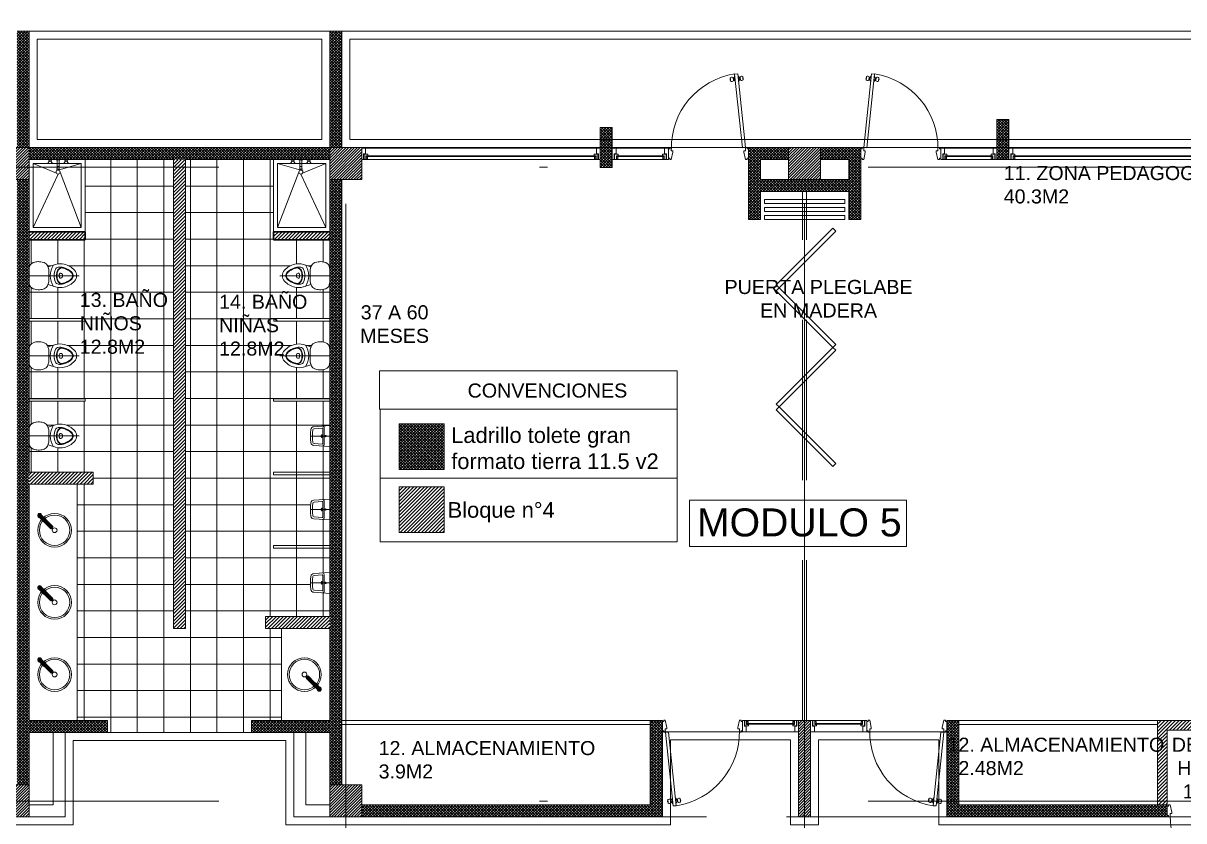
# Model space of a CAD drawing. Extents: x 98839 to 99031, y 101876 to 101926.
# Drawn here: x 98863.61 to 98878.09, y 101909.65 to 101919.6 of the extents above; entities that cross this region are included whole.
import ezdxf
from ezdxf import colors
from ezdxf.entities.mleader import LeaderData, LeaderLine
from ezdxf.math import Vec2, Vec3

# ---------------------------------------------------------------- set-up
doc = ezdxf.new("R2010")
doc.units = 0
doc.header["$LTSCALE"] = 8
doc.header["$MEASUREMENT"] = 0
doc.linetypes.add('DASHDOTX2', pattern=[2, 1, -0.5, 0, -0.5])
doc.linetypes.add('HIDDEN', pattern=[0.375, 0.25, -0.125])
doc.layers.get('0').update_dxf_attribs({"linetype": 'CONTINUOUS', "lineweight": 9})
for name, color, linetype, lineweight in [('5- 0.18 (muebles fijos)', 3, 'CONTINUOUS', 18), ('A_ACHU-1', 253, 'CONTINUOUS', 0), ('A_CARP-MAD', 46, 'CONTINUOUS', 18), ('A_CARP-MET', 126, 'CONTINUOUS', 18), ('A_CLRA-YESO', 71, 'CONTINUOUS', 18), ('A_COLS', 1, 'CONTINUOUS', 20), ('A_EJES', 75, 'DASHDOTX2', 5), ('A_MUEB-ARCH', 64, 'CONTINUOUS', 15), ('A_MUEB-FIJO', 3, 'CONTINUOUS', 15), ('A_MURO', 7, 'CONTINUOUS', 20), ('A_MURO-ANTE', 7, 'CONTINUOUS', 30), ('A_PISO', 250, 'CONTINUOUS', 0), ('A_PISO-ACHU', 251, 'CONTINUOUS', 0), ('A_PISO-GRAN', 250, 'CONTINUOUS', 0), ('A_PLAN-5', 100, 'CONTINUOUS', 20), ('A_PROY', 16, 'HIDDEN', 5), ('A_PUER', 134, 'CONTINUOUS', 18), ('A_TEXT', 154, 'CONTINUOUS', 0), ('A_TEXT-NOTA', 53, 'CONTINUOUS', 20), ('A_VENT', 124, 'CONTINUOUS', 18), ('Arq_Muebles_Fijos', 252, 'CONTINUOUS', 15), ('MOBILIARIO', 3, 'CONTINUOUS', 15), ('P-BAJA_APARTADO-v4$0$SANITARIOS', 2, 'CONTINUOUS', 0)]:
    doc.layers.add(name, color=color, linetype=linetype, lineweight=lineweight)
doc.styles.add('ARIAL', font='arial.ttf')
doc.styles.add('DIM', font='arial.ttf')
pattern_1 = [(45, (0, 0), (-0.0176776695297, 0.0176776695297), []), (135, (0, 0), (-0.0176776695297, -0.0176776695297), [])]
pattern_2 = [(45, (0, 0), (-0.022097086912, 0.022097086912), [])]
pattern_3 = [(45, (-164.107538, 0), (-0.0176776695297, 0.0176776695297), [])]

# ---------------------------------------------------------------- blocks, each defined once
blk = doc.blocks.new('_Open30')
at = {"color": 0, "linetype": 'ByBlock', "lineweight": -2}
for p, q in [((-1, 0.268), (0, 0)), ((0, 0), (-1, -0.268)), ((0, 0), (-1, 0))]:
    blk.add_line(p, q, dxfattribs=at)
blk = doc.blocks.new('P-BAJA_APARTADO-v4$0$LAVAMANOS_NAL 2')
at = {"layer": 'MOBILIARIO'}
for radius in [0.21, 0.19, 0.03]:
    blk.add_circle((0, 0), radius, dxfattribs=at)
blk = doc.blocks.new('sanit planta niños 25 JUNIO')
at = {"layer": 'MOBILIARIO'}
for p, q in [((0, 0), (-0.079, 0)), ((0, 0), (0.079, 0)), ((0, -0.623), (0, 0)), ((-0.112, -0.235), (-0.141, -0.329)), ((0, -0.245), (-0.055, -0.245)), ((0, -0.245), (0.055, -0.245)), ((0.141, -0.329), (0.112, -0.235)), ((-0.031, -0.387), (-0.031, -0.396)), ((0.031, -0.396), (0.031, -0.387))]:
    blk.add_line(p, q, dxfattribs=at)
for centre, radius, start, end in [((-0.079, -0.142), 0.142, 90.0018, 106.1013), ((0.079, -0.142), 0.142, 73.8987, 89.9982), ((0.025, -0.119), 0.2, 173.2201, 192.007), ((-0.061, -0.105), 0.114, 163.1231, 175.1981), ((-0.081, -0.087), 0.09, 115.07, 170.1707), ((0.081, -0.087), 0.09, 9.8293, 64.93), ((0.061, -0.105), 0.114, 4.8019, 16.8769), ((-0.025, -0.119), 0.2, 347.993, 6.7799), ((-0.082, -0.151), 0.0891, 185.8483, 257.9222), ((0, -0.495), 0.233, 90.0041, 124.9086), ((-0.055, -0.08), 0.165, 253.7382, 269.9982), ((0, -0.495), 0.233, 55.0996, 90.004), ((0.055, -0.08), 0.165, 270.0018, 286.2618), ((0.082, -0.151), 0.0891, 282.0778, 354.1517), ((0.049, -0.386), 0.198, 163.4737, 194.8638), ((0.049, -0.386), 0.156, 171.2441, 194.8637), ((-0.059, -0.369), 0.0458, 115.3107, 171.2428), ((0.153, -0.358), 0.263, 194.8629, 208.8482), ((-0.047, -0.403), 0.052, 117.3279, 181.0009), ((-0.046, -0.407), 0.0502, 117.8382, 192.7538), ((0.049, -0.386), 0.148, 192.8178, 194.9232), ((0.153, -0.358), 0.255, 194.8659, 208.8502), ((0, -0.495), 0.185, 90.0039, 115.3111), ((0, -0.495), 0.155, 90.0041, 117.3278), ((0, -0.495), 0.149, 90.0041, 117.8379), ((-0.024, -0.387), 0.00676, 116.9744, 180.0041), ((-0.015, -0.396), 0.0154, 180.1881, 237.9209), ((0, -0.434), 0.0598, 90.0038, 116.9725), ((0, -0.372), 0.0444, 237.9205, 270.0041), ((0, -0.495), 0.185, 64.6971, 90.0043), ((0, -0.495), 0.155, 62.6804, 90.0041), ((0, -0.495), 0.149, 62.1703, 90.004), ((0, -0.434), 0.0598, 63.0356, 90.0044), ((0, -0.372), 0.0444, 270.0041, 302.0877), ((0.015, -0.396), 0.0154, 302.0873, 359.8201), ((0.024, -0.387), 0.00676, 0.0041, 63.0338), ((0.046, -0.407), 0.0502, 347.2544, 62.17), ((0.047, -0.403), 0.052, 359.0073, 62.6803), ((-0.153, -0.358), 0.255, 331.158, 345.1423), ((-0.153, -0.358), 0.263, 331.1599, 345.1452), ((0.06, -0.369), 0.0458, 8.7654, 64.6975), ((-0.049, -0.386), 0.148, 345.085, 347.1904), ((-0.049, -0.386), 0.156, 345.1445, 8.764), ((-0.049, -0.386), 0.198, 345.1444, 16.5345), ((0.153, -0.358), 0.306, 194.8653, 208.8496), ((0.086, -0.395), 0.229, 208.8482, 227.9985), ((0.086, -0.395), 0.187, 208.8488, 227.9987), ((0.086, -0.395), 0.179, 208.8494, 227.9992), ((0, -0.491), 0.1, 227.9989, 270.0041), ((0, -0.491), 0.0581, 227.9988, 270.0041), ((0, -0.491), 0.0503, 227.9988, 270.0041), ((0, -0.491), 0.0503, 270.0041, 312.0094), ((0, -0.491), 0.0581, 270.0041, 312.0094), ((0, -0.491), 0.1, 270.0041, 312.0093), ((-0.086, -0.395), 0.179, 312.009, 331.1588), ((-0.086, -0.395), 0.187, 312.0095, 331.1594), ((-0.086, -0.395), 0.229, 312.0097, 331.16), ((-0.153, -0.358), 0.306, 331.1586, 345.1429)]:
    blk.add_arc(centre, radius, start, end, dxfattribs=at)
blk = doc.blocks.new('*U475')
blk.add_wipeout([(-0.362, 0.614), (-0.263, 0.613), (-0.234, 0.604), (-0.206, 0.576), (-0.193, 0.542), (-0.187, 0.495), (-0.194, 0.437), (-0.206, 0.414), (-0.229, 0.39), (-0.25, 0.379), (-0.217, 0.268), (-0.213, 0.231), (-0.215, 0.201), (-0.22, 0.178), (-0.227, 0.153), (-0.259, 0.091), (-0.273, 0.072), (-0.284, 0.059), (-0.295, 0.049), (-0.303, 0.042), (-0.315, 0.035), (-0.326, 0.03), (-0.362, 0.023), (-0.405, 0.033), (-0.435, 0.054), (-0.452, 0.073), (-0.473, 0.103), (-0.502, 0.168), (-0.508, 0.195), (-0.509, 0.253), (-0.503, 0.283), (-0.491, 0.325), (-0.475, 0.379), (-0.496, 0.39), (-0.511, 0.403), (-0.528, 0.433), (-0.534, 0.461), (-0.537, 0.494), (-0.535, 0.529), (-0.524, 0.572), (-0.517, 0.578), (-0.504, 0.594), (-0.488, 0.605), (-0.469, 0.612), (-0.456, 0.613), (-0.444, 0.614)]).dxf.layer = 'MOBILIARIO'
at = {"layer": 'MOBILIARIO'}
blk.add_blockref('sanit planta niños 25 JUNIO', (-0.362, 0.614), dxfattribs=at)
blk = doc.blocks.new('orinal planta niños 25 JUNIO')
at = {"layer": 'MOBILIARIO'}
for p, q in [((0.13, 0), (-0.13, 0)), ((0, 0.011), (0, -0.24)), ((0.106, -0.07), (-0.106, -0.07)), ((-0.099, -0.096), (-0.092, -0.195)), ((0.089, -0.085), (-0.089, -0.085)), ((0.092, -0.195), (0.099, -0.096))]:
    blk.add_line(p, q, dxfattribs=at)
blk.add_lwpolyline([(-0.13, 0), (-0.117, -0.197, 0.367694), (-0.082, -0.235, 0.063622), (0.082, -0.235, 0.367694), (0.117, -0.197), (0.13, 0)], format="xyb", dxfattribs=at)
for centre, radius in [((-0.013, -0.101), 0.004), ((0, -0.051), 0.0075), ((0, -0.094), 0.004), ((0, -0.109), 0.004), ((0.013, -0.101), 0.004)]:
    blk.add_circle(centre, radius, dxfattribs=at)
for centre, radius, start, end in [((-0.105, -0.089), 0.0193, 94.7075, 184.3772), ((-0.089, -0.095), 0.01, 90, 183.8376), ((0.089, -0.095), 0.01, 356.1624, 90), ((0.105, -0.089), 0.0193, 355.6228, 85.2925), ((-0.077, -0.195), 0.015, 181.467, 261.9758), ((0, 0.404), 0.619, 262.6742, 277.3258), ((0.077, -0.195), 0.015, 278.0242, 358.533)]:
    blk.add_arc(centre, radius, start, end, dxfattribs=at)
blk = doc.blocks.new('*U478')
blk.add_wipeout([(-0.166, 0.24), (0.094, 0.24), (0.081, 0.043), (0.073, 0.02), (0.064, 0.012), (0.05, 0.006), (0.027, 0.003), (-0.055, 0), (-0.107, 0.004), (-0.124, 0.007), (-0.147, 0.026), (-0.152, 0.039), (-0.156, 0.09)]).dxf.layer = 'MOBILIARIO'
at = {"layer": 'MOBILIARIO'}
blk.add_blockref('orinal planta niños 25 JUNIO', (-0.036, 0.24), dxfattribs=at)
blk = doc.blocks.new('*U468')
at = {"layer": 'A_CARP-MAD'}
blk.add_lwpolyline([(0.14, -0.047), (0.07, -0.047), (0.07, -0.023), (0, -0.023), (0, 0), (0.14, 0)], dxfattribs=at)
for points in [[(0, -0.028), (0.065, -0.028), (0.065, -0.074), (0.048, -0.074), (0.048, -0.051), (0, -0.051)], [(0, -0.028), (0.065, -0.028), (0.065, -0.074), (0.048, -0.074), (0.048, -0.051), (0, -0.051)], [(0.033, -0.071), (0.033, -0.054), (0.01, -0.054), (0.01, -0.071)], [(0, -0.672), (0.065, -0.672), (0.065, -0.626), (0.048, -0.626), (0.048, -0.649), (0, -0.649)], [(0, -0.677), (0, -0.7), (0.14, -0.7), (0.14, -0.653), (0.07, -0.653), (0.07, -0.677)], [(0.033, -0.629), (0.033, -0.646), (0.01, -0.646), (0.01, -0.629)]]:
    blk.add_lwpolyline(points, close=True, dxfattribs=at)
at = {"layer": 'A_CARP-MET'}
blk.add_line((0.14, -0.047), (0.14, 0), dxfattribs=at)
blk.add_lwpolyline([(0.033, -0.071), (0.033, -0.054), (0.01, -0.054), (0.01, -0.071)], close=True, dxfattribs=at)
at = {"layer": 'A_VENT'}
for p, q in [((0, -0.7), (0, 0)), ((0.14, 0), (0.14, -0.7))]:
    blk.add_line(p, q, dxfattribs=at)
blk.add_lwpolyline([(0.036, -0.054), (0.036, -0.646), (0.045, -0.646), (0.045, -0.054)], close=True, dxfattribs=at)
blk = doc.blocks.new('puerta mad 1mt')
at = {"layer": '5- 0.18 (muebles fijos)'}
blk.add_line((0.155, 0.99), (0.155, 0.99), dxfattribs=at)
at = {"layer": 'A_ACHU-1'}
for p, q in [((0.048, 0.934), (0.049, 0.946)), ((0.048, 0.934), (0.051, 0.934)), ((0.049, 0.946), (0.052, 0.945)), ((0.049, 0.92), (0.051, 0.934)), ((0.051, 0.934), (0.054, 0.96)), ((0.084, 0.916), (0.088, 0.956)), ((0.095, 0.92), (0.085, 0.921)), ((0.098, 0.95), (0.088, 0.951)), ((0.094, 0.918), (0.098, 0.952)), ((0.097, 0.917), (0.094, 0.918)), ((0.105, 0.899), (0.097, 0.917)), ((0.101, 0.952), (0.098, 0.952)), ((0.112, 0.969), (0.101, 0.952)), ((0.105, 0.899), (0.112, 0.969)), ((0.108, 0.899), (0.105, 0.899)), ((0.115, 0.968), (0.112, 0.969)), ((0.115, 0.968), (0.112, 0.969)), ((0.145, 0.895), (0.148, 0.894)), ((0.148, 0.894), (0.156, 0.964)), ((0.148, 0.894), (0.159, 0.911)), ((0.153, 0.964), (0.156, 0.964)), ((0.153, 0.964), (0.156, 0.964)), ((0.156, 0.964), (0.163, 0.946)), ((0.159, 0.911), (0.162, 0.91)), ((0.162, 0.91), (0.166, 0.945)), ((0.162, 0.913), (0.172, 0.912)), ((0.163, 0.946), (0.166, 0.945)), ((0.165, 0.943), (0.175, 0.942)), ((0.172, 0.907), (0.176, 0.947)), ((0.207, 0.903), (0.208, 0.918)), ((0.208, 0.918), (0.211, 0.943)), ((0.211, 0.917), (0.208, 0.918)), ((0.212, 0.929), (0.209, 0.929)), ((0.211, 0.917), (0.212, 0.929)), ((0.021, 0.057), (0.02, 0.057)), ((0.021, 0.074), (0.022, 0.078)), ((0.021, 0.074), (0.021, 0.057)), ((0.022, 0.076), (0.031, 0.076)), ((0.022, 0.075), (0.038, 0.074)), ((0.038, 0.075), (0.038, 0.074))]:
    blk.add_line(p, q, dxfattribs=at)
blk.add_circle((0.022, 0.075), 0.00188, dxfattribs=at)
for centre, radius, start, end in [((-0.04, 0.949), 0.0943, 341.7975, 6.2754), ((0.069, 0.935), 0.0242, 217.6393, 310.4336), ((0.069, 0.941), 0.0242, 37.6393, 130.4336), ((0.191, 0.922), 0.0242, 217.6393, 310.4336), ((0.192, 0.928), 0.0242, 37.6393, 130.4336), ((0.3, 0.914), 0.0943, 161.7975, 186.2754), ((0.022, 0.075), 0.000938, 85, 265), ((0.022, 0.075), 0.000937, 265, 85)]:
    blk.add_arc(centre, radius, start, end, dxfattribs=at)
at = {"layer": 'A_CARP-MAD'}
for points in [[(-0.017, -0.058), (0, -0.058), (0, -0.075), (0.02, -0.075), (0.04, 0.015), (0.04, 0.035), (0.02, 0.035), (0.02, 0.075), (0, 0.075), (0, 0.058), (-0.017, 0.058)], [(0.983, -0.058), (0.966, -0.058), (0.966, -0.075), (0.946, -0.075), (0.926, 0.015), (0.926, 0.035), (0.946, 0.035), (0.946, 0.075), (0.966, 0.075), (0.966, 0.058), (0.983, 0.058)]]:
    blk.add_lwpolyline(points, close=True, dxfattribs=at)
at = {"layer": 'A_PROY'}
blk.add_arc((0.016, 0.073), 0.93, 358.9025, 81.3874, dxfattribs=at)
at = {"layer": 'A_PUER'}
for p, q in [((0.022, 0.076), (0.118, 0.996)), ((0.059, 0.073), (0.156, 0.992)), ((0.156, 0.992), (0.118, 0.996)), ((0.059, 0.073), (0.022, 0.076))]:
    blk.add_line(p, q, dxfattribs=at)
blk = doc.blocks.new('*U55')
at = {"layer": 'A_CARP-MAD'}
blk.add_lwpolyline([(0.14, -0.047), (0.07, -0.047), (0.07, -0.023), (0, -0.023), (0, 0), (0.14, 0)], dxfattribs=at)
for points in [[(0, -0.028), (0.065, -0.028), (0.065, -0.074), (0.048, -0.074), (0.048, -0.051), (0, -0.051)], [(0, -0.028), (0.065, -0.028), (0.065, -0.074), (0.048, -0.074), (0.048, -0.051), (0, -0.051)], [(0.033, -0.071), (0.033, -0.054), (0.01, -0.054), (0.01, -0.071)], [(0, -2.947), (0.065, -2.947), (0.065, -2.901), (0.048, -2.901), (0.048, -2.924), (0, -2.924)], [(0, -2.952), (0, -2.975), (0.14, -2.975), (0.14, -2.928), (0.07, -2.928), (0.07, -2.952)], [(0.033, -2.904), (0.033, -2.921), (0.01, -2.921), (0.01, -2.904)]]:
    blk.add_lwpolyline(points, close=True, dxfattribs=at)
at = {"layer": 'A_CARP-MET'}
blk.add_line((0.14, -0.047), (0.14, 0), dxfattribs=at)
blk.add_lwpolyline([(0.033, -0.071), (0.033, -0.054), (0.01, -0.054), (0.01, -0.071)], close=True, dxfattribs=at)
at = {"layer": 'A_VENT'}
for p, q in [((0, -2.975), (0, 0)), ((0.14, 0), (0.14, -2.975))]:
    blk.add_line(p, q, dxfattribs=at)
blk.add_lwpolyline([(0.036, -0.054), (0.036, -2.921), (0.045, -2.921), (0.045, -0.054)], close=True, dxfattribs=at)
blk = doc.blocks.new('*U56')
at = {"layer": 'A_CARP-MAD'}
blk.add_lwpolyline([(0.14, -0.047), (0.07, -0.047), (0.07, -0.023), (0, -0.023), (0, 0), (0.14, 0)], dxfattribs=at)
for points in [[(0, -0.028), (0.065, -0.028), (0.065, -0.074), (0.048, -0.074), (0.048, -0.051), (0, -0.051)], [(0, -0.028), (0.065, -0.028), (0.065, -0.074), (0.048, -0.074), (0.048, -0.051), (0, -0.051)], [(0.033, -0.071), (0.033, -0.054), (0.01, -0.054), (0.01, -0.071)], [(0, -2.946), (0.065, -2.946), (0.065, -2.899), (0.048, -2.899), (0.048, -2.923), (0, -2.923)], [(0, -2.951), (0, -2.974), (0.14, -2.974), (0.14, -2.927), (0.07, -2.927), (0.07, -2.951)], [(0.033, -2.903), (0.033, -2.92), (0.01, -2.92), (0.01, -2.903)]]:
    blk.add_lwpolyline(points, close=True, dxfattribs=at)
at = {"layer": 'A_CARP-MET'}
blk.add_line((0.14, -0.047), (0.14, 0), dxfattribs=at)
blk.add_lwpolyline([(0.033, -0.071), (0.033, -0.054), (0.01, -0.054), (0.01, -0.071)], close=True, dxfattribs=at)
at = {"layer": 'A_VENT'}
for p, q in [((0, -2.974), (0, 0)), ((0.14, 0), (0.14, -2.974))]:
    blk.add_line(p, q, dxfattribs=at)
blk.add_lwpolyline([(0.036, -0.054), (0.036, -2.92), (0.045, -2.92), (0.045, -0.054)], close=True, dxfattribs=at)
blk = doc.blocks.new('griferia')
at = {"layer": 'MOBILIARIO', "color": 8, "linetype": 'Continuous'}
for points in [[(-0.226, 0), (-0.105, 0)], [(-0.225, 0.006), (-0.106, 0.006)], [(-0.222, 0.011), (-0.106, 0.011)], [(-0.22, 0.014), (-0.107, 0.014)], [(-0.216, 0.017), (-0.108, 0.017)], [(0, 0.019), (-0.207, 0.019)], [(-0.207, -0.019), (0, -0.019), (0, 0.019)], [(-0.095, 0.017), (0, 0.017)], [(-0.094, 0.014), (0, 0.014)], [(-0.093, 0.011), (0, 0.011)], [(-0.093, 0.006), (0, 0.006)], [(-0.092, 0), (0, 0)], [(0.014, -0.012), (0.014, 0.012)], [(0.016, -0.01), (0.016, 0.01)], [(0.017, -0.008), (0.017, 0.008)], [(0.018, -0.004), (0.018, 0.004)], [(-0.225, -0.006), (-0.106, -0.006)], [(-0.222, -0.011), (-0.106, -0.011)], [(-0.22, -0.014), (-0.107, -0.014)], [(-0.216, -0.017), (-0.108, -0.017)], [(-0.095, -0.017), (0, -0.017)], [(-0.094, -0.014), (0, -0.014)], [(-0.093, -0.006), (0, -0.006)], [(-0.093, -0.011), (0, -0.011)]]:
    blk.add_lwpolyline(points, dxfattribs=at)
for centre, radius, start, end in [((-0.207, 0), 0.0188, 90, 270), ((-0.204, 0), 0.0191, 100.053, 259.947), ((-0.199, 0), 0.0197, 107.5626, 252.4374), ((-0.194, 0), 0.0206, 114.2781, 245.7219), ((-0.189, 0), 0.0217, 119.9824, 240.0176), ((-0.184, 0), 0.0231, 125.4865, 234.5135), ((-0.176, 0), 0.0261, 134.0124, 225.9876), ((-0.17, 0), 0.0649, 343.1568, 16.8432), ((-0.168, 0), 0.0649, 343.1568, 16.8432), ((-0.165, 0), 0.0649, 343.1568, 16.8432), ((-0.162, 0), 0.0649, 343.1568, 16.8432), ((-0.16, 0), 0.0649, 343.1568, 16.8432), ((-0.157, 0), 0.0649, 343.1568, 16.8432), ((0, 0), 0.0255, 227.4527, 132.5473), ((0, 0), 0.0188, 270, 90), ((-0.066, 0), 0.0684, 344.0427, 15.9573), ((-0.058, 0), 0.0635, 342.9761, 17.0239), ((-0.061, 0), 0.0693, 344.942, 15.058), ((-0.043, 0), 0.0537, 341.4248, 18.5752), ((-0.041, 0), 0.0543, 343.3705, 16.6295), ((-0.046, 0), 0.0603, 346.8545, 13.1455)]:
    blk.add_arc(centre, radius, start, end, dxfattribs=at)
blk = doc.blocks.new('A$C578C46C9')
at = {"layer": 'MOBILIARIO', "color": 8}
blk.add_blockref('griferia', (-0.026, 0), dxfattribs=at)
blk = doc.blocks.new('A$C699A6575')
at = {"layer": 'A_PISO-ACHU'}
for p, q in [((-0.024, 0), (-0.024, -0.005)), ((-0.024, 0), (-0.024, -0.005)), ((0.024, 0), (0.024, -0.005)), ((0.024, 0), (0.024, -0.005)), ((-0.13, -0.05), (-0.112, -0.023)), ((-0.13, -0.05), (-0.07, -0.05)), ((-0.124, 0), (-0.124, -0.005)), ((-0.124, 0), (-0.124, -0.005)), ((-0.076, -0.005), (-0.124, -0.005)), ((-0.112, -0.005), (-0.112, -0.023)), ((-0.112, -0.005), (-0.112, -0.023)), ((-0.088, -0.005), (-0.088, -0.023)), ((-0.088, -0.005), (-0.088, -0.023)), ((-0.07, -0.05), (-0.088, -0.023)), ((-0.076, 0), (-0.076, -0.005)), ((-0.076, 0), (-0.076, -0.005)), ((0.024, -0.005), (-0.024, -0.005)), ((-0.014, -0.115), (-0.014, -0.126)), ((-0.014, -0.115), (-0.014, -0.126)), ((-0.012, -0.005), (-0.012, -0.085)), ((-0.012, -0.005), (-0.012, -0.085)), ((-0.012, -0.085), (-0.012, -0.116)), ((-0.012, -0.085), (-0.012, -0.116)), ((0.012, -0.005), (0.012, -0.085)), ((0.012, -0.005), (0.012, -0.085)), ((0.012, -0.085), (0.012, -0.116)), ((0.012, -0.085), (0.012, -0.116)), ((0.014, -0.115), (0.014, -0.126)), ((0.014, -0.115), (0.014, -0.126)), ((0.07, -0.05), (0.088, -0.023)), ((0.07, -0.05), (0.13, -0.05)), ((0.076, 0), (0.076, -0.005)), ((0.076, 0), (0.076, -0.005)), ((0.124, -0.005), (0.076, -0.005)), ((0.088, -0.005), (0.088, -0.023)), ((0.088, -0.005), (0.088, -0.023)), ((0.112, -0.005), (0.112, -0.023)), ((0.112, -0.005), (0.112, -0.023)), ((0.13, -0.05), (0.112, -0.023)), ((0.124, 0), (0.124, -0.005)), ((0.124, 0), (0.124, -0.005))]:
    blk.add_line(p, q, dxfattribs=at)
for centre, radius, start, end in [((-0.1, -0.05), 0.03, 66.4218, 113.5782), ((0, -0.129), 0.0199, 127.1227, 134.7578), ((0, -0.129), 0.0199, 127.1227, 134.7578), ((0, -0.129), 0.0199, 127.1227, 132.9952), ((0, -0.129), 0.0199, 127.1227, 132.9952), ((0, -0.101), 0.0199, 225.2422, 314.7578), ((0, -0.1), 0.0199, 227.0048, 312.9952), ((0, -0.101), 0.0199, 225.2422, 314.7578), ((0, -0.1), 0.0199, 227.0048, 312.9952), ((0, -0.112), 0.0199, 225.2422, 314.7578), ((0, -0.112), 0.0199, 225.2422, 314.7578), ((0, -0.069), 0.0199, 232.8773, 307.1227), ((0, -0.069), 0.0199, 232.8773, 307.1227), ((0, -0.129), 0.0199, 45.2422, 52.8773), ((0, -0.129), 0.0199, 45.2422, 52.8773), ((0, -0.129), 0.0199, 47.0048, 52.8773), ((0, -0.129), 0.0199, 47.0048, 52.8773), ((0.1, -0.05), 0.03, 66.4218, 113.5782)]:
    blk.add_arc(centre, radius, start, end, dxfattribs=at)
blk = doc.blocks.new('A$C22E90412')
blk.add_wipeout([(-5.872, 0.223), (-2.158, 0.223), (-2.158, -1.908), (-5.864, -1.908)]).dxf.layer = 'A_MURO'
at = {"layer": 'A_CLRA-YESO', "true_color": 0xd10000}
h = blk.add_hatch(dxfattribs=at)
h.set_pattern_fill('ANSI37', color=12, scale=0.2)
h.set_pattern_definition([(45, (-6.864413, -0.17799), (-0.01767767, 0.01767767), []), (135, (-6.864413, -0.17799), (-0.01767767, -0.01767767), [])])
h.paths.add_polyline_path([(-5.624, -0.437), (-5.064, -0.437), (-5.064, -1.005), (-5.624, -1.005)])
at = {"layer": 'A_CLRA-YESO', "true_color": 0x57ad00}
h = blk.add_hatch(dxfattribs=at)
h.set_pattern_fill('ANSI31', color=74, scale=0.25)
h.set_pattern_definition([(45, (-99756.836216, -101720.116764), (-0.022097086912, 0.022097086912), [])])
h.paths.add_polyline_path([(-5.624, -1.224), (-5.064, -1.224), (-5.064, -1.792), (-5.624, -1.792)])
at = {"layer": 'A_CLRA-YESO', "color": 12, "true_color": 0xd10000}
blk.add_lwpolyline([(-5.624, -0.437), (-5.064, -0.437), (-5.064, -1.005), (-5.624, -1.005)], close=True, dxfattribs=at)
at = {"layer": 'A_CLRA-YESO', "color": 74, "true_color": 0x57ad00}
blk.add_lwpolyline([(-5.624, -1.224), (-5.064, -1.224), (-5.064, -1.792), (-5.624, -1.792)], close=True, dxfattribs=at)
at = {"layer": 'A_PLAN-5'}
for points in [[(-5.872, -0.255), (-2.158, -0.255), (-2.158, 0.223), (-5.872, 0.223)], [(-5.864, -0.255), (-2.158, -0.255), (-2.158, -1.908), (-5.864, -1.908)]]:
    blk.add_lwpolyline(points, close=True, dxfattribs=at)
blk.add_lwpolyline([(-5.864, -1.117), (-2.158, -1.117)], dxfattribs=at)
at = {"layer": 'A_TEXT', "insert": (-4.771, 0.066), "char_height": 0.1758, "width": 2.60057, "attachment_point": 1, "style": 'DIM'}
blk.add_mtext('CONVENCIONES', dxfattribs=at)
at = {"layer": 'A_TEXT-NOTA'}
ml = blk.add_multileader_mtext('Standard', dxfattribs=at)
ml.set_content('{\\fArial|b0|i0|c0|p32;Ladrillo tolete gran formato tierra 11.5 v2}', color=256, style='ARIAL')
ml.set_leader_properties(color=256, linetype='ByLayer', lineweight=-1)
ml.set_arrow_properties(name='OPEN30')
ml.build(insert=Vec2(0, 0))
ml.multileader.update_dxf_attribs({"leader_type": 0, "dogleg_length": 0.78, "arrow_head_size": 0.195})
ctx = ml.context
ctx.base_point, ctx.char_height, ctx.arrow_head_size, ctx.landing_gap_size, ctx.plane_origin = Vec3(-5.065, -0.58), 0.195, 0.195, 0.09, Vec3(-7.057, -3.272)
notes = []
notes.append((ctx, [(0, (1, 1, 0), (-5.4, -0.58), (1, 0), 0.335, [(0, [(-5.648, -1.101)], 0, [])])]))
ctx.mtext.insert, ctx.mtext.width, ctx.mtext.flow_direction = Vec3(-4.975, -0.481), 2.71471, 5
ml = blk.add_multileader_mtext('Standard', dxfattribs=at)
ml.set_content('{\\fArial|b0|i0|c0|p32;Bloque n°4}', color=256, style='ARIAL')
ml.set_leader_properties(color=256, linetype='ByLayer', lineweight=-1)
ml.set_arrow_properties(name='OPEN30')
ml.build(insert=Vec2(0, 0))
ml.multileader.update_dxf_attribs({"leader_type": 0, "dogleg_length": 0.78, "arrow_head_size": 0.195})
ctx = ml.context
ctx.base_point, ctx.char_height, ctx.arrow_head_size, ctx.landing_gap_size, ctx.plane_origin = Vec3(-5.077, -1.539), 0.195, 0.195, 0.09, Vec3(-7.055, -4.23)
ctx.text_align_type = 2
notes.append((ctx, [(0, (1, 1, 0), (-10.118, -1.539), (1, 0), 5.041, [(0, [(-10.458, -2.059)], 0, [])])]))
ctx.mtext.insert, ctx.mtext.width, ctx.mtext.alignment, ctx.mtext.flow_direction = Vec3(-3.684, -1.414), 3.45002, 3, 5
for ctx, leaders in notes:
    for number, flags, end, landing, length, lines in leaders:
        leader = LeaderData()
        leader.index, (leader.has_last_leader_line, leader.has_dogleg_vector, leader.attachment_direction) = number, flags
        leader.last_leader_point, leader.dogleg_vector, leader.dogleg_length = Vec3(end), Vec3(landing), length
        for number, points, colour, breaks in lines:
            line = LeaderLine()
            line.index, line.vertices, line.color, line.breaks = number, Vec3.list(points), colors.encode_raw_color(colour), breaks
            leader.lines.append(line)
        ctx.leaders.append(leader)

msp = doc.modelspace()

# ---------------------------------------------------------------- hatches: boundary and pattern name
at = {"layer": 'A_CLRA-YESO', "true_color": 0xd10000}
h = msp.add_hatch(dxfattribs=at)
h.set_pattern_fill('ANSI37', color=12, scale=0.2)
h.set_pattern_definition(pattern_1)
h.paths.add_polyline_path([(98867.433, 101918.049), (98863.683, 101918.049), (98863.683, 101917.899), (98867.433, 101917.899)])
at = {"layer": 'A_CLRA-YESO', "true_color": 0x57ad00}
h = msp.add_hatch(dxfattribs=at)
h.set_pattern_fill('ANSI31', color=74, scale=0.25)
h.set_pattern_definition([(45, (-0.1, 3.05), (-0.022097086912, 0.022097086912), [])])
h.paths.add_polyline_path([(98864.383, 101916.999), (98863.683, 101916.999), (98863.683, 101916.899), (98864.383, 101916.899)])
h = msp.add_hatch(dxfattribs=at)
h.set_pattern_fill('ANSI31', color=74, scale=0.25)
h.set_pattern_definition([(45, (2.95, 3.05), (-0.022097086912, 0.022097086912), [])])
h.paths.add_polyline_path([(98867.433, 101916.999), (98866.733, 101916.999), (98866.733, 101916.899), (98867.433, 101916.899)])
h = msp.add_hatch(dxfattribs=at)
h.set_pattern_fill('ANSI31', color=74, scale=0.25)
h.set_pattern_definition([(45, (-2e-07, -1.8), (-0.022097086912, 0.022097086912), [])])
h.paths.add_polyline_path([(98866.633, 101912.199), (98867.433, 101912.199), (98867.433, 101912.049), (98866.633, 101912.049)])
at = {"layer": 'A_CLRA-YESO', "true_color": 0xd10000}
h = msp.add_hatch(dxfattribs=at)
h.set_pattern_fill('ANSI37', color=12, scale=0.2)
h.set_pattern_definition(pattern_1)
h.paths.add_polyline_path([(98864.658, 101910.899), (98863.683, 101910.899), (98863.683, 101910.749), (98864.658, 101910.749)])
h = msp.add_hatch(dxfattribs=at)
h.set_pattern_fill('ANSI37', color=12, scale=0.2)
h.set_pattern_definition(pattern_1)
h.paths.add_polyline_path([(98866.458, 101910.899), (98867.433, 101910.899), (98867.433, 101910.749), (98866.458, 101910.749)])
at = {"layer": 'A_CLRA-YESO', "true_color": 0x57ad00}
h = msp.add_hatch(dxfattribs=at)
h.set_pattern_fill('ANSI31', color=74, scale=0.25)
h.set_pattern_definition(pattern_2)
h.paths.add_polyline_path([(98879.133, 101910.899), (98877.763, 101910.899), (98877.763, 101909.849), (98877.883, 101909.849), (98877.883, 101910.779), (98879.133, 101910.779)])
at = {"layer": 'A_PISO-ACHU'}
h = msp.add_hatch(dxfattribs=at)
h.set_pattern_fill('ANSI31', color=256, scale=0.2)
h.set_pattern_definition(pattern_3)
h.paths.add_polyline_path([(98867.433, 101918.049), (98867.833, 101918.049), (98867.833, 101917.649), (98867.433, 101917.649)])
h.paths.add_polyline_path([(98863.283, 101918.049), (98863.683, 101918.049), (98863.683, 101917.649), (98863.283, 101917.649)])
h.paths.add_polyline_path([(98857.558, 101918.049), (98857.958, 101918.049), (98857.958, 101917.649), (98857.558, 101917.649)])
h.paths.add_polyline_path([(98851.833, 101918.049), (98852.233, 101918.049), (98852.233, 101917.649), (98851.833, 101917.649)])
h = msp.add_hatch(dxfattribs=at)
h.set_pattern_fill('ANSI31', color=256, scale=0.2)
h.set_pattern_definition(pattern_3)
h.paths.add_polyline_path([(98873.158, 101917.649), (98873.558, 101917.649), (98873.558, 101918.049), (98873.158, 101918.049)])
h.paths.add_polyline_path([(98878.883, 101918.049), (98879.283, 101918.049), (98879.283, 101917.649), (98878.883, 101917.649)])
h = msp.add_hatch(dxfattribs=at)
h.set_pattern_fill('ANSI31', color=256, scale=0.2)
h.set_pattern_definition(pattern_3)
h.paths.add_polyline_path([(98867.433, 101910.099), (98867.833, 101910.099), (98867.833, 101909.699), (98867.433, 101909.699)])
h.paths.add_polyline_path([(98863.283, 101910.099), (98863.683, 101910.099), (98863.683, 101909.699), (98863.283, 101909.699)])
h.paths.add_polyline_path([(98873.433, 101910.899), (98873.283, 101910.899), (98873.283, 101909.699), (98873.433, 101909.699)])

# ---------------------------------------------------------------- linework, layer by layer
at = {"layer": 'A_CARP-MET'}
for points in [[(98864.382, 101915.915), (98863.683, 101915.915), (98863.683, 101915.883), (98864.382, 101915.883)], [(98866.735, 101915.915), (98867.433, 101915.915), (98867.433, 101915.883), (98866.735, 101915.883)]]:
    msp.add_lwpolyline(points, close=True, dxfattribs=at)
at = {"layer": 'A_COLS'}
for points in [[(98863.283, 101918.049), (98863.683, 101918.049), (98863.683, 101917.649), (98863.283, 101917.649)], [(98867.433, 101918.049), (98867.833, 101918.049), (98867.833, 101917.649), (98867.433, 101917.649)], [(98873.158, 101917.649), (98873.558, 101917.649), (98873.558, 101918.049), (98873.158, 101918.049)], [(98873.433, 101910.899), (98873.283, 101910.899), (98873.283, 101909.699), (98873.433, 101909.699)], [(98873.283, 101910.899), (98873.433, 101910.899), (98873.433, 101909.699), (98873.283, 101909.699)], [(98863.283, 101910.099), (98863.683, 101910.099), (98863.683, 101909.699), (98863.283, 101909.699)], [(98867.433, 101910.099), (98867.833, 101910.099), (98867.833, 101909.699), (98867.433, 101909.699)]]:
    msp.add_lwpolyline(points, close=True, dxfattribs=at)
at = {"layer": 'A_EJES'}
for p, q in [((98873.358, 101909.345), (98873.358, 101922.825)), ((98841.95, 101917.802), (98879.863, 101917.802)), ((98841.95, 101909.893), (98879.863, 101909.893))]:
    msp.add_line(p, q, dxfattribs=at)
at = {"layer": 'A_MUEB-ARCH'}
for p, q in [((98871.433, 101910.899), (98867.583, 101910.899)), ((98875.283, 101910.899), (98877.763, 101910.899)), ((98871.433, 101910.849), (98867.583, 101910.849)), ((98875.283, 101910.849), (98877.763, 101910.849))]:
    msp.add_line(p, q, dxfattribs=at)
at = {"layer": 'A_MUEB-FIJO'}
msp.add_line((98866.833, 101910.899), (98866.833, 101912.049), dxfattribs=at)
at = {"layer": 'A_MURO'}
for p, q in [((98863.533, 101919.499), (98863.683, 101919.499)), ((98863.683, 101919.499), (98863.683, 101918.049)), ((98867.433, 101919.499), (98867.433, 101918.049)), ((98867.433, 101919.499), (98867.583, 101919.499)), ((98867.583, 101919.499), (98867.433, 101919.499)), ((98867.583, 101919.499), (98867.583, 101918.049)), ((98875.758, 101918.399), (98875.908, 101918.399)), ((98875.758, 101917.899), (98875.758, 101918.399)), ((98875.908, 101917.899), (98875.908, 101918.399)), ((98870.958, 101918.299), (98870.808, 101918.299)), ((98870.808, 101917.799), (98870.808, 101918.299)), ((98870.958, 101917.799), (98870.958, 101918.299)), ((98867.433, 101918.049), (98863.683, 101918.049)), ((98872.658, 101917.149), (98872.658, 101918.049)), ((98874.058, 101918.049), (98872.658, 101918.049)), ((98874.058, 101917.149), (98874.058, 101918.049)), ((98863.683, 101917.899), (98863.683, 101917.249)), ((98863.683, 101917.899), (98865.483, 101917.899)), ((98865.633, 101917.899), (98867.433, 101917.899)), ((98873.158, 101917.899), (98872.808, 101917.899)), ((98872.808, 101917.649), (98872.808, 101917.899)), ((98873.908, 101917.899), (98873.558, 101917.899)), ((98873.908, 101917.649), (98873.908, 101917.899)), ((98875.758, 101917.899), (98875.908, 101917.899)), ((98870.958, 101917.799), (98870.808, 101917.799)), ((98872.808, 101917.649), (98873.908, 101917.649)), ((98872.808, 101917.149), (98872.808, 101917.499)), ((98872.808, 101917.499), (98873.908, 101917.499)), ((98873.908, 101917.149), (98873.908, 101917.499)), ((98872.808, 101917.149), (98872.658, 101917.149)), ((98874.058, 101917.149), (98873.908, 101917.149)), ((98866.633, 101912.049), (98866.633, 101912.199)), ((98867.433, 101912.199), (98866.633, 101912.199)), ((98865.483, 101912.049), (98865.633, 101912.049)), ((98867.433, 101912.049), (98866.633, 101912.049)), ((98867.433, 101912.049), (98867.433, 101910.899)), ((98864.658, 101910.899), (98863.683, 101910.899)), ((98864.658, 101910.749), (98864.658, 101910.899)), ((98866.458, 101910.749), (98866.458, 101910.899)), ((98866.458, 101910.899), (98867.433, 101910.899)), ((98871.433, 101910.899), (98871.583, 101910.899)), ((98871.433, 101909.849), (98871.433, 101910.899)), ((98871.583, 101909.699), (98871.583, 101910.899)), ((98875.283, 101910.899), (98875.133, 101910.899)), ((98875.133, 101909.699), (98875.133, 101910.899)), ((98875.283, 101909.849), (98875.283, 101910.899)), ((98877.763, 101909.849), (98877.763, 101910.899)), ((98877.763, 101910.899), (98879.133, 101910.899)), ((98863.683, 101910.749), (98864.658, 101910.749)), ((98863.983, 101910.749), (98863.983, 101909.849)), ((98864.133, 101910.749), (98864.133, 101909.699)), ((98866.458, 101910.749), (98867.433, 101910.749)), ((98866.983, 101910.749), (98866.983, 101909.699)), ((98867.133, 101910.749), (98867.133, 101909.849)), ((98867.433, 101910.749), (98867.433, 101909.699)), ((98877.883, 101909.699), (98877.883, 101910.779)), ((98877.883, 101910.779), (98879.133, 101910.779)), ((98867.833, 101909.849), (98871.433, 101909.849)), ((98877.883, 101909.849), (98875.283, 101909.849)), ((98863.683, 101909.699), (98859.533, 101909.699)), ((98867.433, 101909.699), (98871.583, 101909.699)), ((98877.883, 101909.699), (98875.133, 101909.699))]:
    msp.add_line(p, q, dxfattribs=at)
for points in [[(98863.683, 101910.749), (98863.683, 101909.699)], [(98863.983, 101909.849), (98863.683, 101909.849)], [(98867.133, 101909.849), (98867.433, 101909.849)], [(98864.133, 101909.699), (98863.683, 101909.699)], [(98866.983, 101909.699), (98867.433, 101909.699)]]:
    msp.add_lwpolyline(points, dxfattribs=at)
at = {"layer": 'A_MURO-ANTE'}
for p, q in [((98864.383, 101916.999), (98863.683, 101916.999)), ((98864.383, 101916.999), (98863.683, 101916.999)), ((98864.383, 101916.899), (98864.383, 101916.999)), ((98866.733, 101916.899), (98866.733, 101916.999)), ((98866.733, 101916.999), (98867.433, 101916.999)), ((98866.733, 101916.999), (98867.433, 101916.999)), ((98864.383, 101916.899), (98863.683, 101916.899)), ((98866.733, 101916.899), (98867.433, 101916.899))]:
    msp.add_line(p, q, dxfattribs=at)
at = {"layer": 'A_PISO'}
for p, q in [((98863.733, 101917.049), (98863.733, 101917.849)), ((98864.333, 101917.849), (98863.733, 101917.849)), ((98863.733, 101917.849), (98864.023, 101917.728)), ((98864.043, 101917.768), (98864.333, 101917.849)), ((98864.333, 101917.049), (98864.333, 101917.849)), ((98864.383, 101916.999), (98864.383, 101917.899)), ((98866.733, 101916.999), (98866.733, 101917.899)), ((98866.733, 101917.899), (98867.433, 101917.899)), ((98866.783, 101917.049), (98866.783, 101917.849)), ((98866.783, 101917.849), (98867.383, 101917.849)), ((98867.073, 101917.768), (98866.783, 101917.849)), ((98867.383, 101917.849), (98867.093, 101917.728)), ((98867.383, 101917.049), (98867.383, 101917.849)), ((98867.433, 101917.899), (98867.433, 101917.249)), ((98864.043, 101917.718), (98863.733, 101917.049)), ((98864.068, 101917.743), (98864.333, 101917.049)), ((98867.048, 101917.743), (98866.783, 101917.049)), ((98867.073, 101917.718), (98867.383, 101917.049)), ((98864.333, 101917.049), (98863.733, 101917.049)), ((98866.783, 101917.049), (98867.383, 101917.049))]:
    msp.add_line(p, q, dxfattribs=at)
for centre in [(98864.043, 101917.743), (98867.073, 101917.743)]:
    msp.add_circle(centre, 0.025, dxfattribs=at)
at = {"layer": 'A_PISO-ACHU'}
msp.add_line((98866.458, 101910.749), (98864.658, 101910.749), dxfattribs=at)
at = {"layer": 'A_PISO-GRAN'}
for p, q in [((98872.583, 101910.76), (98871.583, 101910.76)), ((98872.583, 101910.76), (98871.583, 101910.76)), ((98874.133, 101910.76), (98875.133, 101910.76)), ((98874.133, 101910.76), (98875.133, 101910.76))]:
    msp.add_line(p, q, dxfattribs=at)
for points in [[(98867.433, 101919.499), (98863.683, 101919.499), (98863.683, 101918.049), (98867.433, 101918.049)], [(98867.583, 101919.499), (98879.133, 101919.499), (98879.133, 101918.049), (98867.583, 101918.049)], [(98867.583, 101919.499), (98879.133, 101919.499), (98879.133, 101918.049), (98867.583, 101918.049)], [(98867.333, 101919.399), (98863.783, 101919.399), (98863.783, 101918.149), (98867.333, 101918.149)], [(98867.683, 101919.399), (98879.033, 101919.399), (98879.033, 101918.149), (98867.683, 101918.149)], [(98867.683, 101919.399), (98879.033, 101919.399), (98879.033, 101918.149), (98867.683, 101918.149)]]:
    msp.add_lwpolyline(points, close=True, dxfattribs=at)
at = {"layer": 'A_PISO-GRAN', "ltscale": 0.333}
for points in [[(98847.106, 101909.699), (98855.983, 101909.699), (98855.983, 101910.76), (98857.683, 101910.76), (98857.683, 101909.699), (98857.833, 101909.699), (98857.833, 101910.76), (98859.533, 101910.76), (98859.533, 101909.699), (98864.133, 101909.699), (98864.133, 101910.749), (98867.433, 101910.749), (98867.433, 101909.699), (98871.583, 101909.699), (98871.583, 101910.76), (98873.283, 101910.76), (98873.283, 101909.699), (98873.433, 101909.699), (98873.433, 101910.76), (98875.133, 101910.76), (98875.133, 101909.699), (98881.085, 101909.699)], [(98847.206, 101909.599), (98856.083, 101909.599), (98856.083, 101910.66), (98857.583, 101910.66), (98857.583, 101909.599), (98857.933, 101909.599), (98857.933, 101910.66), (98859.433, 101910.66), (98859.433, 101909.599), (98864.233, 101909.599), (98864.233, 101910.649), (98866.883, 101910.649), (98866.883, 101909.599), (98871.683, 101909.599), (98871.683, 101910.66), (98873.183, 101910.66), (98873.183, 101909.599), (98873.533, 101909.599), (98873.533, 101910.66), (98875.033, 101910.66), (98875.033, 101909.599), (98880.985, 101909.599)]]:
    msp.add_lwpolyline(points, dxfattribs=at)
at = {"layer": 'A_PROY'}
for p, q in [((98873.333, 101910.899), (98873.333, 101917.499)), ((98873.383, 101910.899), (98873.383, 101917.499)), ((98875.133, 101909.699), (98871.583, 101909.699))]:
    msp.add_line(p, q, dxfattribs=at)
at = {"layer": 'A_PUER'}
for points in [[(98873.858, 101917.399), (98873.858, 101917.349), (98872.858, 101917.349), (98872.858, 101917.399)], [(98873.858, 101917.299), (98873.858, 101917.249), (98872.858, 101917.249), (98872.858, 101917.299)], [(98873.858, 101917.199), (98873.858, 101917.149), (98872.858, 101917.149), (98872.858, 101917.199)], [(98873.747, 101917.006), (98873.04, 101916.299), (98873.005, 101916.334), (98873.712, 101917.041)], [(98873.747, 101915.592), (98873.04, 101916.299), (98873.005, 101916.263), (98873.712, 101915.556)], [(98873.747, 101915.521), (98873.04, 101914.814), (98873.005, 101914.849), (98873.712, 101915.556)], [(98873.747, 101914.107), (98873.04, 101914.814), (98873.005, 101914.778), (98873.712, 101914.071)]]:
    msp.add_lwpolyline(points, close=True, dxfattribs=at)
at = {"layer": 'A_TEXT'}
msp.add_lwpolyline([(98871.923, 101913.65), (98874.63, 101913.65), (98874.63, 101913.073), (98871.923, 101913.073)], close=True, dxfattribs=at)
at = {"layer": 'P-BAJA_APARTADO-v4$0$SANITARIOS'}
for p, q in [((98864.383, 101917.899), (98863.683, 101917.899)), ((98863.683, 101916.999), (98863.683, 101917.899)), ((98867.433, 101916.999), (98867.433, 101917.899))]:
    msp.add_line(p, q, dxfattribs=at)

# ---------------------------------------------------------------- block references
for p in [(98864.043, 101917.899), (98867.073, 101917.899)]:
    msp.add_blockref('A$C699A6575', p)
at = {"layer": 'A_MUEB-FIJO', "xscale": -1, "rotation": 122.5490540891712}
for p in [(98864, 101912.374), (98864, 101911.474)]:
    msp.add_blockref('P-BAJA_APARTADO-v4$0$LAVAMANOS_NAL 2', p, dxfattribs=at)
at = {"layer": 'A_MUEB-FIJO', "extrusion": (0, 0, -1), "xscale": -1, "zscale": -1, "rotation": 122.5490727685702}
msp.add_blockref('P-BAJA_APARTADO-v4$0$LAVAMANOS_NAL 2', (-98867.117, 101911.474), dxfattribs=at)
at = {"layer": 'A_PLAN-5'}
msp.add_blockref('A$C22E90412', (98873.924, 101915.039), dxfattribs=at)
at = {"layer": 'A_PUER', "xscale": -1}
msp.add_blockref('puerta mad 1mt', (98872.641, 101917.974), dxfattribs=at)
at = {"layer": 'A_PUER'}
msp.add_blockref('puerta mad 1mt', (98874.075, 101917.974), dxfattribs=at)
at = {"layer": 'A_PUER', "xscale": -1, "rotation": 180}
msp.add_blockref('puerta mad 1mt', (98871.6, 101910.83), dxfattribs=at)
at = {"layer": 'A_PUER'}
for p, rotation in [((98875.116, 101910.83), 180), ((98878.866, 101909.774), 179.9999999927808)]:
    msp.add_blockref('puerta mad 1mt', p, dxfattribs=dict(at, rotation=rotation))
at = {"layer": 'A_VENT'}
for name, p, rotation in [('*U55', (98867.833, 101917.899), 90.00000000000001), ('*U468', (98870.958, 101917.899), 90.00000000000001), ('*U468', (98873.283, 101910.899), 270)]:
    msp.add_blockref(name, p, dxfattribs=dict(at, rotation=rotation))
at = {"layer": 'A_VENT', "xscale": -1}
for name, p, rotation in [('*U468', (98875.758, 101917.899), 270), ('*U56', (98878.882, 101917.899), 270), ('*U468', (98873.433, 101910.899), 90)]:
    msp.add_blockref(name, p, dxfattribs=dict(at, rotation=rotation))
at = {"layer": 'Arq_Muebles_Fijos'}
for p, rotation in [((98863.796, 101912.576), 135), ((98863.796, 101911.676), 135), ((98867.321, 101911.273), 314.9999999999999)]:
    msp.add_blockref('A$C578C46C9', p, dxfattribs=dict(at, rotation=rotation))

# ---------------------------------------------------------------- texts
at = {"layer": 'A_TEXT', "attachment_point": 1, "style": 'DIM'}
for s, insert, char_height, width in [('11. ZONA PEDAGOGICA\\P40.3M2', (98875.843, 101917.818), 0.175, 4.32167), ('\\pxqc;PUERTA PLEGLABE\\PEN MADERA', (98872.232, 101916.397), 0.1758, 2.60057), ('\\pxqc;37 A 60 \\PMESES', (98866.942, 101916.081), 0.1758, 2.60057), ('MODULO 5', (98872.015, 101913.547), 0.35, 4.96429), ('12. ALMACENAMIENTO\\P3.9M2', (98868.043, 101910.644), 0.175, 4.32167), ('12. ALMACENAMIENTO\\P  2.48M2', (98875.142, 101910.686), 0.175, 4.32167), ('DEPOSITO\\P HUERTA\\P  1.10M2', (98877.94, 101910.686), 0.175, 4.32167)]:
    msp.add_mtext(s, dxfattribs=dict(at, insert=insert, char_height=char_height, width=width))

# ---------------------------------------------------------------- next in the draw order: hatches: boundary and pattern name
at = {"layer": 'A_CLRA-YESO', "true_color": 0xd10000}
h = msp.add_hatch(dxfattribs=at)
h.set_pattern_fill('ANSI37', color=12, scale=0.2)
h.set_pattern_definition(pattern_1)
h.paths.add_polyline_path([(98863.683, 101913.849), (98863.683, 101913.999), (98863.683, 101913.999), (98863.683, 101917.649), (98863.533, 101917.649), (98863.533, 101910.099), (98863.683, 101910.099), (98863.683, 101910.749), (98863.683, 101910.899), (98863.683, 101910.899)])
h.paths.add_polyline_path([(98863.683, 101919.499), (98863.533, 101919.499), (98863.533, 101918.049), (98863.683, 101918.049)])
h = msp.add_hatch(dxfattribs=at)
h.set_pattern_fill('ANSI37', color=12, scale=0.2)
h.set_pattern_definition(pattern_1)
h.paths.add_polyline_path([(98867.433, 101913.849), (98867.433, 101913.999), (98867.433, 101913.999), (98867.433, 101917.649), (98867.583, 101917.649), (98867.583, 101910.099), (98867.433, 101910.099), (98867.433, 101910.749), (98867.433, 101910.899), (98867.433, 101910.899)])
h.paths.add_polyline_path([(98867.433, 101919.499), (98867.583, 101919.499), (98867.583, 101918.049), (98867.433, 101918.049)])
h = msp.add_hatch(dxfattribs=at)
h.set_pattern_fill('ANSI37', color=12, scale=0.2)
h.set_pattern_definition(pattern_1)
h.paths.add_polyline_path([(98879.133, 101919.499), (98879.283, 101919.499), (98879.283, 101918.049), (98879.133, 101918.049)])
h.paths.add_polyline_path([(98879.133, 101917.649), (98879.283, 101917.649), (98879.283, 101910.099), (98879.133, 101910.099)])
h.paths.add_polyline_path([(98875.133, 101910.899), (98875.283, 101910.899), (98875.283, 101909.849), (98877.883, 101909.849), (98877.883, 101909.699), (98875.133, 101909.699)])
h.paths.add_polyline_path([(98867.833, 101909.849), (98871.433, 101909.849), (98871.433, 101910.899), (98871.583, 101910.899), (98871.583, 101909.699), (98867.833, 101909.699)])
h.paths.add_polyline_path([(98870.808, 101918.299), (98870.958, 101918.299), (98870.958, 101917.799), (98870.808, 101917.799)])
h.paths.add_polyline_path([(98872.658, 101918.049), (98873.158, 101918.049), (98873.158, 101917.899), (98872.808, 101917.899), (98872.808, 101917.649), (98873.908, 101917.649), (98873.908, 101917.899), (98873.558, 101917.899), (98873.558, 101918.049), (98874.058, 101918.049), (98874.058, 101917.149), (98873.908, 101917.149), (98873.908, 101917.499), (98872.808, 101917.499), (98872.808, 101917.149), (98872.658, 101917.149)])
h.paths.add_polyline_path([(98875.758, 101918.399), (98875.908, 101918.399), (98875.908, 101917.899), (98875.758, 101917.899)])
at = {"layer": 'A_CLRA-YESO', "true_color": 0x57ad00}
h = msp.add_hatch(dxfattribs=at)
h.set_pattern_fill('ANSI31', color=74, scale=0.25)
h.set_pattern_definition(pattern_2)
h.paths.add_polyline_path([(98865.633, 101917.899), (98865.483, 101917.899), (98865.483, 101912.049), (98865.633, 101912.049)])
h = msp.add_hatch(dxfattribs=at)
h.set_pattern_fill('ANSI31', color=74, scale=0.25)
h.set_pattern_definition(pattern_2)
h.paths.add_polyline_path([(98864.483, 101913.999), (98863.683, 101913.999), (98863.683, 101913.849), (98864.483, 101913.849)])
at = {"layer": 'A_PISO-ACHU'}
h = msp.add_hatch(dxfattribs=at)
h.set_pattern_fill('NET', color=256, scale=2.65)
h.set_pattern_definition([(0, (98831.57555, 101885.4363), (0, 0.33125), []), (90, (98831.57555, 101885.4363), (-0.33125, 2e-17), [])])
h.paths.add_polyline_path([(98866.833, 101912.049), (98866.633, 101912.049), (98866.633, 101912.199), (98867.433, 101912.199), (98867.433, 101914.883), (98866.733, 101914.883), (98866.733, 101914.915), (98867.433, 101914.915), (98867.433, 101915.883), (98866.735, 101915.883), (98866.735, 101915.915), (98867.433, 101915.915), (98867.433, 101916.899), (98866.733, 101916.899), (98866.733, 101916.999), (98866.733, 101916.999), (98866.733, 101917.899), (98865.633, 101917.899), (98865.633, 101912.049), (98865.483, 101912.049), (98865.483, 101917.899), (98864.383, 101917.899), (98864.383, 101916.999), (98864.383, 101916.899), (98863.683, 101916.899), (98863.683, 101915.915), (98864.382, 101915.915), (98864.382, 101915.883), (98863.683, 101915.883), (98863.683, 101914.915), (98864.383, 101914.915), (98864.383, 101914.883), (98863.683, 101914.883), (98863.683, 101913.999), (98864.483, 101913.999), (98864.483, 101913.849), (98864.283, 101913.849), (98864.283, 101910.899), (98864.658, 101910.899), (98864.658, 101910.749), (98866.458, 101910.749), (98866.458, 101910.749), (98866.458, 101910.899), (98866.833, 101910.899)])

# ---------------------------------------------------------------- next in the draw order: linework, layer by layer
at = {"layer": 'A_CARP-MET'}
for points in [[(98864.383, 101914.915), (98863.683, 101914.915), (98863.683, 101914.883), (98864.383, 101914.883)], [(98866.733, 101914.915), (98867.433, 101914.915), (98867.433, 101914.883), (98866.733, 101914.883)], [(98866.733, 101913.999), (98867.433, 101913.999), (98867.433, 101913.967), (98866.733, 101913.967)], [(98866.733, 101913.083), (98867.433, 101913.083), (98867.433, 101913.051), (98866.733, 101913.051)]]:
    msp.add_lwpolyline(points, close=True, dxfattribs=at)
at = {"layer": 'A_EJES'}
msp.add_line((98867.633, 101909.345), (98867.633, 101922.825), dxfattribs=at)
at = {"layer": 'A_MUEB-FIJO'}
msp.add_line((98864.283, 101910.899), (98864.283, 101913.849), dxfattribs=at)
at = {"layer": 'A_MURO'}
for p, q in [((98863.683, 101917.899), (98863.683, 101913.999)), ((98865.483, 101912.049), (98865.483, 101917.899)), ((98865.633, 101912.049), (98865.633, 101917.899)), ((98867.433, 101917.899), (98867.433, 101912.199)), ((98867.583, 101917.649), (98867.583, 101910.099)), ((98863.683, 101913.999), (98864.483, 101913.999)), ((98864.483, 101913.849), (98864.483, 101913.999)), ((98863.683, 101913.849), (98864.483, 101913.849)), ((98863.683, 101913.849), (98863.683, 101910.899))]:
    msp.add_line(p, q, dxfattribs=at)

# ---------------------------------------------------------------- next in the draw order: block references
at = {"layer": 'A_MUEB-FIJO', "xscale": -1, "rotation": 122.5490540891712}
msp.add_blockref('P-BAJA_APARTADO-v4$0$LAVAMANOS_NAL 2', (98864, 101913.274), dxfattribs=at)
at = {"layer": 'Arq_Muebles_Fijos', "rotation": 135}
msp.add_blockref('A$C578C46C9', (98863.796, 101913.476), dxfattribs=at)

# ---------------------------------------------------------------- next in the draw order: block references
at = {"rotation": 90.00000000000001}
for p in [(98864.297, 101916.812), (98864.297, 101915.812), (98864.297, 101914.812)]:
    msp.add_blockref('*U475', p, dxfattribs=at)
at = {"xscale": -1, "rotation": 270}
for name, p in [('*U475', (98866.819, 101916.812)), ('*U475', (98866.819, 101915.812)), ('*U478', (98867.193, 101914.485)), ('*U478', (98867.193, 101913.569)), ('*U478', (98867.193, 101912.653))]:
    msp.add_blockref(name, p, dxfattribs=at)

# ---------------------------------------------------------------- next in the draw order: texts
at = {"layer": 'A_TEXT', "char_height": 0.175, "attachment_point": 1, "style": 'DIM'}
for s, insert, width in [('13. BAÑO NIÑOS\\P12.8M2', (98864.314, 101916.235), 1.33443), ('14. BAÑO NIÑAS\\P12.8M2', (98866.053, 101916.212), 1.55823)]:
    msp.add_mtext(s, dxfattribs=dict(at, insert=insert, width=width))

doc.saveas('drawing.dxf')
